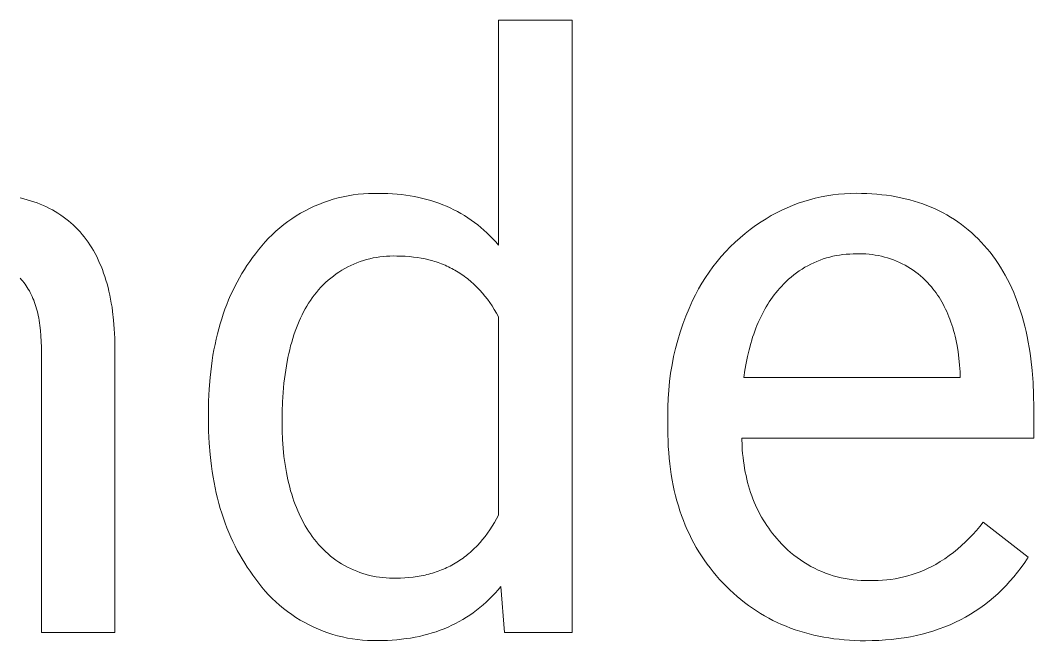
# Model space of a CAD drawing. Header units: millimetres. Extents: x -2542 to 6192, y -257 to 5845.
# Drawn here: x 3714 to 3858.4, y 432.4 to 520.9 of the extents above; entities that cross this region are included whole.
import ezdxf

# ---------------------------------------------------------------- set-up
doc = ezdxf.new("R2010")
doc.units = ezdxf.units.MM
doc.header["$MEASUREMENT"] = 0
doc.layers.add('Domyślny', color=7, linetype='Continuous', true_color=0x000000)

msp = doc.modelspace()

# ---------------------------------------------------------------- linework, layer by layer
at = {"layer": 'Domyślny', "color": 18, "lineweight": 15, "true_color": 0x000000}
for p, q in [((3782.16, 488.8), (3782.16, 520.85)), ((3782.16, 520.85), (3792.66, 520.85)), ((3792.66, 520.85), (3792.66, 433.6)), ((3713.99, 495.54), (3714.49, 495.42)), ((3758.61, 495.34), (3759.31, 495.53)), ((3759.31, 495.53), (3760.01, 495.7)), ((3760.01, 495.7), (3760.73, 495.84)), ((3760.73, 495.84), (3761.44, 495.96)), ((3761.44, 495.96), (3762.16, 496.06)), ((3762.16, 496.06), (3762.89, 496.13)), ((3762.89, 496.13), (3763.61, 496.17)), ((3763.61, 496.17), (3764.34, 496.19)), ((3764.34, 496.19), (3765.06, 496.19)), ((3765.06, 496.19), (3765.73, 496.18)), ((3765.73, 496.18), (3766.4, 496.16)), ((3766.4, 496.16), (3767.05, 496.12)), ((3767.05, 496.12), (3767.69, 496.07)), ((3767.69, 496.07), (3768.33, 496.01)), ((3768.33, 496.01), (3768.96, 495.93)), ((3768.96, 495.93), (3769.58, 495.84)), ((3769.58, 495.84), (3770.18, 495.73)), ((3770.18, 495.73), (3770.78, 495.61)), ((3770.78, 495.61), (3771.38, 495.47)), ((3771.38, 495.47), (3771.96, 495.32)), ((3826.47, 495.28), (3827.29, 495.5)), ((3827.29, 495.5), (3828.12, 495.68)), ((3828.12, 495.68), (3828.95, 495.84)), ((3828.95, 495.84), (3829.78, 495.97)), ((3829.78, 495.97), (3830.62, 496.07)), ((3830.62, 496.07), (3831.47, 496.14)), ((3831.47, 496.14), (3832.31, 496.18)), ((3832.31, 496.18), (3833.16, 496.2)), ((3833.16, 496.2), (3833.9, 496.19)), ((3833.9, 496.19), (3834.64, 496.17)), ((3834.64, 496.17), (3835.36, 496.13)), ((3835.36, 496.13), (3836.07, 496.07)), ((3836.07, 496.07), (3836.78, 496)), ((3836.78, 496), (3837.47, 495.92)), ((3837.47, 495.92), (3838.15, 495.82)), ((3838.15, 495.82), (3838.82, 495.7)), ((3838.82, 495.7), (3839.48, 495.57)), ((3839.48, 495.57), (3840.13, 495.43)), ((3840.13, 495.43), (3840.77, 495.27)), ((3714.49, 495.42), (3714.98, 495.28)), ((3714.98, 495.28), (3715.46, 495.14)), ((3715.46, 495.14), (3715.94, 494.98)), ((3715.94, 494.98), (3716.4, 494.82)), ((3716.4, 494.82), (3716.85, 494.64)), ((3716.85, 494.64), (3717.3, 494.45)), ((3717.3, 494.45), (3717.73, 494.25)), ((3717.73, 494.25), (3718.15, 494.04)), ((3718.15, 494.04), (3718.57, 493.82)), ((3754.58, 493.7), (3755.23, 494.03)), ((3755.23, 494.03), (3755.88, 494.34)), ((3755.88, 494.34), (3756.55, 494.62)), ((3756.55, 494.62), (3757.23, 494.89)), ((3757.23, 494.89), (3757.91, 495.13)), ((3757.91, 495.13), (3758.61, 495.34)), ((3771.96, 495.32), (3772.53, 495.15)), ((3772.53, 495.15), (3773.1, 494.97)), ((3773.1, 494.97), (3773.65, 494.78)), ((3773.65, 494.78), (3774.2, 494.57)), ((3774.2, 494.57), (3774.74, 494.35)), ((3774.74, 494.35), (3775.27, 494.11)), ((3775.27, 494.11), (3775.79, 493.86)), ((3822.52, 493.79), (3823.29, 494.14)), ((3823.29, 494.14), (3824.07, 494.47)), ((3824.07, 494.47), (3824.86, 494.77)), ((3824.86, 494.77), (3825.66, 495.04)), ((3825.66, 495.04), (3826.47, 495.28)), ((3840.77, 495.27), (3841.4, 495.09)), ((3841.4, 495.09), (3842.02, 494.9)), ((3842.02, 494.9), (3842.63, 494.69)), ((3842.63, 494.69), (3843.22, 494.46)), ((3843.22, 494.46), (3843.81, 494.23)), ((3843.81, 494.23), (3844.39, 493.97)), ((3718.57, 493.82), (3718.97, 493.59)), ((3718.97, 493.59), (3719.37, 493.35)), ((3719.37, 493.35), (3719.76, 493.1)), ((3719.76, 493.1), (3720.13, 492.84)), ((3720.13, 492.84), (3720.5, 492.56)), ((3720.5, 492.56), (3720.86, 492.28)), ((3752.12, 492.16), (3752.71, 492.58)), ((3752.71, 492.58), (3753.32, 492.97)), ((3753.32, 492.97), (3753.95, 493.35)), ((3753.95, 493.35), (3754.58, 493.7)), ((3775.79, 493.86), (3776.3, 493.59)), ((3776.3, 493.59), (3776.8, 493.31)), ((3776.8, 493.31), (3777.3, 493.01)), ((3777.3, 493.01), (3777.78, 492.7)), ((3777.78, 492.7), (3778.26, 492.38)), ((3819.58, 492.12), (3820.29, 492.58)), ((3820.29, 492.58), (3821.02, 493.01)), ((3821.02, 493.01), (3821.76, 493.41)), ((3821.76, 493.41), (3822.52, 493.79)), ((3844.39, 493.97), (3844.95, 493.7)), ((3844.95, 493.7), (3845.51, 493.42)), ((3845.51, 493.42), (3846.06, 493.11)), ((3846.06, 493.11), (3846.59, 492.8)), ((3846.59, 492.8), (3847.12, 492.47)), ((3720.86, 492.28), (3721.21, 491.98)), ((3721.21, 491.98), (3721.55, 491.68)), ((3721.55, 491.68), (3721.88, 491.36)), ((3721.88, 491.36), (3722.2, 491.03)), ((3750.42, 490.79), (3750.97, 491.27)), ((3750.97, 491.27), (3751.54, 491.73)), ((3751.54, 491.73), (3752.12, 492.16)), ((3778.26, 492.38), (3778.73, 492.04)), ((3778.73, 492.04), (3779.19, 491.69)), ((3779.19, 491.69), (3779.64, 491.32)), ((3779.64, 491.32), (3780.08, 490.93)), ((3818.03, 491.04), (3818.8, 491.6)), ((3818.8, 491.6), (3819.58, 492.12)), ((3847.12, 492.47), (3847.63, 492.12)), ((3847.63, 492.12), (3848.14, 491.75)), ((3848.14, 491.75), (3848.63, 491.38)), ((3848.63, 491.38), (3849.11, 490.98)), ((3722.2, 491.03), (3722.51, 490.69)), ((3722.51, 490.69), (3722.81, 490.34)), ((3722.81, 490.34), (3723.1, 489.98)), ((3723.1, 489.98), (3723.39, 489.61)), ((3748.88, 489.26), (3749.37, 489.79)), ((3749.37, 489.79), (3749.89, 490.3)), ((3749.89, 490.3), (3750.42, 490.79)), ((3780.08, 490.93), (3780.51, 490.54)), ((3780.51, 490.54), (3780.94, 490.12)), ((3780.94, 490.12), (3781.36, 489.7)), ((3781.36, 489.7), (3781.76, 489.26)), ((3815.87, 489.23), (3816.57, 489.86)), ((3816.57, 489.86), (3817.29, 490.46)), ((3817.29, 490.46), (3818.03, 491.04)), ((3849.11, 490.98), (3849.59, 490.57)), ((3849.59, 490.57), (3850.05, 490.15)), ((3850.05, 490.15), (3850.5, 489.7)), ((3850.5, 489.7), (3850.95, 489.25)), ((3723.39, 489.61), (3723.66, 489.23)), ((3723.66, 489.23), (3723.92, 488.84)), ((3723.92, 488.84), (3724.18, 488.44)), ((3724.18, 488.44), (3724.42, 488.03)), ((3747.94, 488.16), (3748.4, 488.72)), ((3748.4, 488.72), (3748.88, 489.26)), ((3781.76, 489.26), (3782.16, 488.8)), ((3814.53, 487.9), (3815.19, 488.57)), ((3815.19, 488.57), (3815.87, 489.23)), ((3850.95, 489.25), (3851.38, 488.77)), ((3851.38, 488.77), (3851.8, 488.29)), ((3851.8, 488.29), (3852.21, 487.79)), ((3724.42, 488.03), (3724.66, 487.6)), ((3724.66, 487.6), (3724.89, 487.17)), ((3724.89, 487.17), (3725.1, 486.72)), ((3746.69, 486.48), (3747.08, 487.04)), ((3747.08, 487.04), (3747.5, 487.58)), ((3747.5, 487.58), (3747.94, 488.16)), ((3763.35, 486.76), (3762.89, 486.62)), ((3763.82, 486.88), (3763.35, 486.76)), ((3764.29, 486.98), (3763.82, 486.88)), ((3764.76, 487.07), (3764.29, 486.98)), ((3765.24, 487.14), (3764.76, 487.07)), ((3765.72, 487.2), (3765.24, 487.14)), ((3766.2, 487.24), (3765.72, 487.2)), ((3766.68, 487.26), (3766.2, 487.24)), ((3767.17, 487.27), (3766.68, 487.26)), ((3767.65, 487.26), (3767.17, 487.27)), ((3768.26, 487.25), (3767.65, 487.26)), ((3768.86, 487.23), (3768.26, 487.25)), ((3769.45, 487.18), (3768.86, 487.23)), ((3770.02, 487.12), (3769.45, 487.18)), ((3770.59, 487.05), (3770.02, 487.12)), ((3771.15, 486.95), (3770.59, 487.05)), ((3771.7, 486.85), (3771.15, 486.95)), ((3772.24, 486.72), (3771.7, 486.85)), ((3813.3, 486.47), (3813.9, 487.2)), ((3813.9, 487.2), (3814.53, 487.9)), ((3828.44, 486.84), (3827.99, 486.68)), ((3828.9, 486.98), (3828.44, 486.84)), ((3829.36, 487.11), (3828.9, 486.98)), ((3829.82, 487.22), (3829.36, 487.11)), ((3830.29, 487.32), (3829.82, 487.22)), ((3830.77, 487.4), (3830.29, 487.32)), ((3831.24, 487.46), (3830.77, 487.4)), ((3831.72, 487.51), (3831.24, 487.46)), ((3832.2, 487.54), (3831.72, 487.51)), ((3832.68, 487.56), (3832.2, 487.54)), ((3833.16, 487.56), (3832.68, 487.56)), ((3833.61, 487.57), (3833.16, 487.56)), ((3834.06, 487.57), (3833.61, 487.57)), ((3834.51, 487.55), (3834.06, 487.57)), ((3834.96, 487.52), (3834.51, 487.55)), ((3835.4, 487.47), (3834.96, 487.52)), ((3835.85, 487.4), (3835.4, 487.47)), ((3836.29, 487.32), (3835.85, 487.4)), ((3836.73, 487.23), (3836.29, 487.32)), ((3837.17, 487.12), (3836.73, 487.23)), ((3837.6, 487), (3837.17, 487.12)), ((3838.03, 486.86), (3837.6, 487)), ((3838.45, 486.7), (3838.03, 486.86)), ((3852.21, 487.79), (3852.6, 487.27)), ((3852.6, 487.27), (3852.99, 486.75)), ((3725.1, 486.72), (3725.31, 486.26)), ((3725.31, 486.26), (3725.51, 485.8)), ((3725.51, 485.8), (3725.7, 485.32)), ((3725.7, 485.32), (3725.88, 484.83)), ((3745.57, 484.76), (3745.93, 485.34)), ((3745.93, 485.34), (3746.3, 485.92)), ((3746.3, 485.92), (3746.69, 486.48)), ((3760.23, 485.47), (3759.81, 485.23)), ((3760.66, 485.7), (3760.23, 485.47)), ((3761.09, 485.91), (3760.66, 485.7)), ((3761.53, 486.11), (3761.09, 485.91)), ((3761.98, 486.3), (3761.53, 486.11)), ((3762.43, 486.46), (3761.98, 486.3)), ((3762.89, 486.62), (3762.43, 486.46)), ((3772.77, 486.57), (3772.24, 486.72)), ((3773.03, 486.5), (3772.77, 486.57)), ((3773.28, 486.41), (3773.03, 486.5)), ((3773.54, 486.33), (3773.28, 486.41)), ((3773.79, 486.24), (3773.54, 486.33)), ((3774.04, 486.14), (3773.79, 486.24)), ((3774.29, 486.04), (3774.04, 486.14)), ((3774.54, 485.94), (3774.29, 486.04)), ((3774.78, 485.83), (3774.54, 485.94)), ((3775.02, 485.72), (3774.78, 485.83)), ((3775.26, 485.6), (3775.02, 485.72)), ((3775.49, 485.48), (3775.26, 485.6)), ((3775.72, 485.36), (3775.49, 485.48)), ((3775.95, 485.23), (3775.72, 485.36)), ((3812.16, 484.97), (3812.72, 485.73)), ((3812.72, 485.73), (3813.3, 486.47)), ((3825.41, 485.4), (3825.01, 485.14)), ((3825.82, 485.65), (3825.41, 485.4)), ((3826.24, 485.88), (3825.82, 485.65)), ((3826.67, 486.1), (3826.24, 485.88)), ((3827.1, 486.31), (3826.67, 486.1)), ((3827.54, 486.5), (3827.1, 486.31)), ((3827.99, 486.68), (3827.54, 486.5)), ((3838.87, 486.54), (3838.45, 486.7)), ((3839.28, 486.35), (3838.87, 486.54)), ((3839.69, 486.16), (3839.28, 486.35)), ((3840.09, 485.95), (3839.69, 486.16)), ((3840.48, 485.73), (3840.09, 485.95)), ((3840.86, 485.49), (3840.48, 485.73)), ((3841.24, 485.24), (3840.86, 485.49)), ((3852.99, 486.75), (3853.36, 486.21)), ((3853.36, 486.21), (3853.71, 485.65)), ((3853.71, 485.65), (3854.05, 485.09)), ((3714.16, 483.89), (3713.97, 484.09)), ((3714.34, 483.68), (3714.16, 483.89)), ((3725.88, 484.83), (3726.05, 484.33)), ((3726.05, 484.33), (3726.21, 483.82)), ((3744.89, 483.55), (3745.23, 484.16)), ((3745.23, 484.16), (3745.57, 484.76)), ((3758.24, 484.11), (3757.87, 483.8)), ((3758.62, 484.41), (3758.24, 484.11)), ((3759.01, 484.7), (3758.62, 484.41)), ((3759.41, 484.97), (3759.01, 484.7)), ((3759.81, 485.23), (3759.41, 484.97)), ((3776.18, 485.1), (3775.95, 485.23)), ((3776.41, 484.96), (3776.18, 485.1)), ((3776.63, 484.82), (3776.41, 484.96)), ((3776.85, 484.67), (3776.63, 484.82)), ((3777.07, 484.52), (3776.85, 484.67)), ((3777.28, 484.37), (3777.07, 484.52)), ((3777.5, 484.21), (3777.28, 484.37)), ((3777.71, 484.04), (3777.5, 484.21)), ((3777.92, 483.88), (3777.71, 484.04)), ((3778.12, 483.71), (3777.92, 483.88)), ((3811.13, 483.39), (3811.63, 484.19)), ((3811.63, 484.19), (3812.16, 484.97)), ((3823.5, 483.95), (3823.15, 483.62)), ((3823.86, 484.27), (3823.5, 483.95)), ((3824.24, 484.57), (3823.86, 484.27)), ((3824.62, 484.86), (3824.24, 484.57)), ((3825.01, 485.14), (3824.62, 484.86)), ((3841.61, 484.98), (3841.24, 485.24)), ((3841.96, 484.71), (3841.61, 484.98)), ((3842.31, 484.42), (3841.96, 484.71)), ((3842.65, 484.13), (3842.31, 484.42)), ((3842.98, 483.82), (3842.65, 484.13)), ((3854.05, 485.09), (3854.38, 484.51)), ((3854.38, 484.51), (3854.7, 483.92)), ((3854.7, 483.92), (3855.01, 483.31)), ((3714.51, 483.47), (3714.34, 483.68)), ((3714.68, 483.25), (3714.51, 483.47)), ((3714.84, 483.02), (3714.68, 483.25)), ((3714.99, 482.79), (3714.84, 483.02)), ((3715.14, 482.55), (3714.99, 482.79)), ((3715.29, 482.3), (3715.14, 482.55)), ((3726.21, 483.82), (3726.36, 483.3)), ((3726.36, 483.3), (3726.5, 482.77)), ((3726.5, 482.77), (3726.63, 482.23)), ((3744.27, 482.3), (3744.57, 482.93)), ((3744.57, 482.93), (3744.89, 483.55)), ((3756.5, 482.44), (3756.19, 482.07)), ((3756.83, 482.8), (3756.5, 482.44)), ((3757.16, 483.14), (3756.83, 482.8)), ((3757.51, 483.48), (3757.16, 483.14)), ((3757.87, 483.8), (3757.51, 483.48)), ((3778.32, 483.53), (3778.12, 483.71)), ((3778.53, 483.35), (3778.32, 483.53)), ((3778.72, 483.17), (3778.53, 483.35)), ((3778.92, 482.98), (3778.72, 483.17)), ((3779.11, 482.79), (3778.92, 482.98)), ((3779.49, 482.39), (3779.11, 482.79)), ((3810.22, 481.74), (3810.66, 482.58)), ((3810.66, 482.58), (3811.13, 483.39)), ((3822.22, 482.64), (3821.96, 482.34)), ((3822.48, 482.93), (3822.22, 482.64)), ((3822.81, 483.28), (3822.48, 482.93)), ((3823.15, 483.62), (3822.81, 483.28)), ((3843.29, 483.5), (3842.98, 483.82)), ((3843.6, 483.17), (3843.29, 483.5)), ((3843.84, 482.89), (3843.6, 483.17)), ((3844.07, 482.6), (3843.84, 482.89)), ((3844.3, 482.31), (3844.07, 482.6)), ((3855.01, 483.31), (3855.3, 482.69)), ((3855.3, 482.69), (3855.58, 482.06)), ((3715.42, 482.04), (3715.29, 482.3)), ((3715.56, 481.78), (3715.42, 482.04)), ((3715.68, 481.51), (3715.56, 481.78)), ((3715.8, 481.23), (3715.68, 481.51)), ((3715.92, 480.95), (3715.8, 481.23)), ((3726.63, 482.23), (3726.75, 481.68)), ((3726.75, 481.68), (3726.87, 481.11)), ((3726.87, 481.11), (3726.97, 480.54)), ((3743.42, 480.35), (3743.69, 481.01)), ((3743.69, 481.01), (3743.97, 481.66)), ((3743.97, 481.66), (3744.27, 482.3)), ((3755.61, 481.3), (3755.35, 480.92)), ((3755.89, 481.69), (3755.61, 481.3)), ((3756.19, 482.07), (3755.89, 481.69)), ((3779.86, 481.97), (3779.49, 482.39)), ((3780.22, 481.54), (3779.86, 481.97)), ((3780.57, 481.09), (3780.22, 481.54)), ((3780.91, 480.63), (3780.57, 481.09)), ((3809.8, 480.9), (3810.22, 481.74)), ((3820.98, 481.06), (3820.75, 480.72)), ((3821.22, 481.39), (3820.98, 481.06)), ((3821.46, 481.71), (3821.22, 481.39)), ((3821.7, 482.03), (3821.46, 481.71)), ((3821.96, 482.34), (3821.7, 482.03)), ((3844.52, 482.01), (3844.3, 482.31)), ((3844.73, 481.7), (3844.52, 482.01)), ((3844.94, 481.39), (3844.73, 481.7)), ((3845.13, 481.06), (3844.94, 481.39)), ((3845.33, 480.74), (3845.13, 481.06)), ((3855.58, 482.06), (3855.84, 481.41)), ((3855.84, 481.41), (3856.09, 480.76)), ((3716.03, 480.66), (3715.92, 480.95)), ((3716.13, 480.36), (3716.03, 480.66)), ((3716.22, 480.06), (3716.13, 480.36)), ((3716.32, 479.75), (3716.22, 480.06)), ((3716.4, 479.43), (3716.32, 479.75)), ((3726.97, 480.54), (3727.07, 479.95)), ((3727.07, 479.95), (3727.15, 479.36)), ((3742.93, 478.99), (3743.17, 479.68)), ((3743.17, 479.68), (3743.42, 480.35)), ((3754.61, 479.72), (3754.38, 479.3)), ((3754.85, 480.13), (3754.61, 479.72)), ((3755.09, 480.53), (3754.85, 480.13)), ((3755.35, 480.92), (3755.09, 480.53)), ((3781.24, 480.14), (3780.91, 480.63)), ((3781.55, 479.64), (3781.24, 480.14)), ((3781.86, 479.13), (3781.55, 479.64)), ((3808.85, 478.69), (3809.31, 479.8)), ((3809.31, 479.8), (3809.8, 480.9)), ((3820.11, 479.67), (3819.91, 479.3)), ((3820.32, 480.02), (3820.11, 479.67)), ((3820.53, 480.38), (3820.32, 480.02)), ((3820.75, 480.72), (3820.53, 480.38)), ((3845.51, 480.4), (3845.33, 480.74)), ((3845.69, 480.06), (3845.51, 480.4)), ((3845.87, 479.71), (3845.69, 480.06)), ((3846.03, 479.35), (3845.87, 479.71)), ((3856.09, 480.76), (3856.33, 480.08)), ((3856.33, 480.08), (3856.56, 479.4)), ((3716.48, 479.11), (3716.4, 479.43)), ((3716.55, 478.78), (3716.48, 479.11)), ((3716.62, 478.44), (3716.55, 478.78)), ((3716.69, 478.09), (3716.62, 478.44)), ((3716.74, 477.74), (3716.69, 478.09)), ((3727.15, 479.36), (3727.29, 478.13)), ((3727.29, 478.13), (3727.4, 476.87)), ((3742.48, 477.59), (3742.7, 478.3)), ((3742.7, 478.3), (3742.93, 478.99)), ((3753.94, 478.42), (3753.73, 477.97)), ((3754.15, 478.87), (3753.94, 478.42)), ((3754.38, 479.3), (3754.15, 478.87)), ((3782.16, 478.59), (3781.86, 479.13)), ((3782.16, 450.35), (3782.16, 478.59)), ((3808.43, 477.56), (3808.85, 478.69)), ((3819.34, 478.16), (3819.16, 477.77)), ((3819.52, 478.55), (3819.34, 478.16)), ((3819.71, 478.93), (3819.52, 478.55)), ((3819.91, 479.3), (3819.71, 478.93)), ((3846.19, 478.99), (3846.03, 479.35)), ((3846.34, 478.61), (3846.19, 478.99)), ((3846.49, 478.24), (3846.34, 478.61)), ((3846.63, 477.85), (3846.49, 478.24)), ((3856.56, 479.4), (3856.77, 478.7)), ((3856.77, 478.7), (3856.97, 477.99)), ((3716.79, 477.38), (3716.74, 477.74)), ((3716.88, 476.64), (3716.79, 477.38)), ((3727.4, 476.87), (3727.47, 475.56)), ((3742.09, 476.15), (3742.28, 476.88)), ((3742.28, 476.88), (3742.48, 477.59)), ((3753.35, 477.02), (3753.17, 476.53)), ((3753.54, 477.5), (3753.35, 477.02)), ((3753.73, 477.97), (3753.54, 477.5)), ((3808.04, 476.42), (3808.43, 477.56)), ((3818.83, 476.96), (3818.67, 476.54)), ((3818.99, 477.36), (3818.83, 476.96)), ((3819.16, 477.77), (3818.99, 477.36)), ((3846.76, 477.46), (3846.63, 477.85)), ((3846.89, 477.06), (3846.76, 477.46)), ((3847, 476.65), (3846.89, 477.06)), ((3847.12, 476.24), (3847, 476.65)), ((3856.97, 477.99), (3857.16, 477.26)), ((3857.16, 477.26), (3857.34, 476.52)), ((3716.94, 475.88), (3716.88, 476.64)), ((3716.98, 475.08), (3716.94, 475.88)), ((3727.47, 475.56), (3727.49, 474.2)), ((3741.75, 474.66), (3741.91, 475.41)), ((3741.91, 475.41), (3742.09, 476.15)), ((3752.83, 475.52), (3752.68, 474.99)), ((3753, 476.03), (3752.83, 475.52)), ((3753.17, 476.53), (3753, 476.03)), ((3807.39, 474.1), (3807.7, 475.26)), ((3807.7, 475.26), (3808.04, 476.42)), ((3818.24, 475.25), (3818.1, 474.81)), ((3818.37, 475.69), (3818.24, 475.25)), ((3818.52, 476.12), (3818.37, 475.69)), ((3818.67, 476.54), (3818.52, 476.12)), ((3847.22, 475.82), (3847.12, 476.24)), ((3847.32, 475.4), (3847.22, 475.82)), ((3847.41, 474.96), (3847.32, 475.4)), ((3857.34, 476.52), (3857.5, 475.77)), ((3857.5, 475.77), (3857.65, 475)), ((3717, 474.26), (3716.98, 475.08)), ((3717, 433.6), (3717, 474.26)), ((3727.49, 474.2), (3727.49, 433.6)), ((3741.46, 473.13), (3741.6, 473.9)), ((3741.6, 473.9), (3741.75, 474.66)), ((3752.39, 473.91), (3752.26, 473.35)), ((3752.53, 474.46), (3752.39, 473.91)), ((3752.68, 474.99), (3752.53, 474.46)), ((3807.11, 472.93), (3807.39, 474.1)), ((3817.86, 473.9), (3817.64, 472.96)), ((3818.1, 474.81), (3817.86, 473.9)), ((3847.5, 474.52), (3847.41, 474.96)), ((3847.65, 473.62), (3847.5, 474.52)), ((3857.65, 475), (3857.78, 474.22)), ((3857.78, 474.22), (3857.91, 473.43)), ((3741.23, 471.56), (3741.34, 472.35)), ((3741.34, 472.35), (3741.46, 473.13)), ((3752.14, 472.78), (3751.92, 471.61)), ((3752.26, 473.35), (3752.14, 472.78)), ((3806.88, 471.74), (3807.11, 472.93)), ((3817.64, 472.96), (3817.45, 471.99)), ((3847.77, 472.69), (3847.65, 473.62)), ((3847.86, 471.73), (3847.77, 472.69)), ((3857.91, 473.43), (3858.02, 472.63)), ((3858.02, 472.63), (3858.2, 470.97)), ((3741.13, 470.76), (3741.23, 471.56)), ((3751.92, 471.61), (3751.73, 470.39)), ((3806.68, 470.56), (3806.88, 471.74)), ((3817.28, 470.99), (3817.13, 469.96)), ((3817.45, 471.99), (3817.28, 470.99)), ((3847.93, 470.75), (3847.86, 471.73)), ((3858.2, 470.97), (3858.33, 469.26)), ((3740.91, 468.28), (3741.04, 469.94)), ((3741.04, 469.94), (3741.13, 470.76)), ((3751.73, 470.39), (3751.58, 469.13)), ((3806.53, 469.36), (3806.68, 470.56)), ((3817.13, 469.96), (3847.93, 469.96)), ((3847.93, 469.96), (3847.93, 470.75)), ((3740.83, 466.58), (3740.91, 468.28)), ((3751.58, 469.13), (3751.46, 467.83)), ((3806.33, 466.96), (3806.41, 468.16)), ((3806.41, 468.16), (3806.53, 469.36)), ((3858.33, 469.26), (3858.41, 467.5)), ((3740.81, 464.84), (3740.83, 466.58)), ((3751.46, 467.83), (3751.37, 466.48)), ((3806.29, 465.76), (3806.33, 466.96)), ((3858.41, 467.5), (3858.43, 465.69)), ((3751.37, 466.48), (3751.32, 465.08)), ((3806.29, 464.55), (3806.29, 465.76)), ((3858.43, 465.69), (3858.43, 461.32)), ((3740.81, 464.05), (3740.81, 464.84)), ((3740.83, 462.31), (3740.81, 464.05)), ((3751.32, 465.08), (3751.31, 463.64)), ((3806.29, 462.63), (3806.29, 464.55)), ((3740.91, 460.61), (3740.83, 462.31)), ((3751.31, 463.64), (3751.32, 462.35)), ((3751.32, 462.35), (3751.37, 461.1)), ((3806.29, 461.78), (3806.29, 462.63)), ((3751.37, 461.1), (3751.46, 459.88)), ((3806.32, 460.94), (3806.29, 461.78)), ((3806.35, 460.11), (3806.32, 460.94)), ((3858.43, 461.32), (3816.81, 461.32)), ((3816.81, 461.32), (3816.86, 460.2)), ((3741.05, 458.96), (3740.91, 460.61)), ((3751.46, 459.88), (3751.58, 458.69)), ((3806.41, 459.28), (3806.35, 460.11)), ((3816.86, 460.2), (3816.9, 459.65)), ((3816.9, 459.65), (3816.94, 459.1)), ((3741.13, 458.14), (3741.05, 458.96)), ((3741.23, 457.34), (3741.13, 458.14)), ((3751.58, 458.69), (3751.73, 457.54)), ((3806.48, 458.47), (3806.41, 459.28)), ((3806.56, 457.67), (3806.48, 458.47)), ((3816.94, 459.1), (3817, 458.56)), ((3817, 458.56), (3817.07, 458.03)), ((3817.07, 458.03), (3817.14, 457.51)), ((3741.34, 456.55), (3741.23, 457.34)), ((3741.47, 455.77), (3741.34, 456.55)), ((3751.73, 457.54), (3751.92, 456.43)), ((3751.92, 456.43), (3752.02, 455.89)), ((3806.66, 456.88), (3806.56, 457.67)), ((3806.78, 456.11), (3806.66, 456.88)), ((3817.14, 457.51), (3817.23, 456.99)), ((3817.23, 456.99), (3817.32, 456.48)), ((3817.32, 456.48), (3817.43, 455.97)), ((3741.61, 455), (3741.47, 455.77)), ((3741.76, 454.24), (3741.61, 455)), ((3752.02, 455.89), (3752.14, 455.35)), ((3752.14, 455.35), (3752.26, 454.83)), ((3806.91, 455.34), (3806.78, 456.11)), ((3807.05, 454.58), (3806.91, 455.34)), ((3817.43, 455.97), (3817.54, 455.48)), ((3817.54, 455.48), (3817.66, 454.99)), ((3817.66, 454.99), (3817.8, 454.51)), ((3741.93, 453.49), (3741.76, 454.24)), ((3752.26, 454.83), (3752.39, 454.31)), ((3752.39, 454.31), (3752.53, 453.81)), ((3752.53, 453.81), (3752.68, 453.31)), ((3807.21, 453.84), (3807.05, 454.58)), ((3807.39, 453.1), (3807.21, 453.84)), ((3817.8, 454.51), (3817.94, 454.03)), ((3817.94, 454.03), (3818.09, 453.56)), ((3818.09, 453.56), (3818.25, 453.1)), ((3742.1, 452.75), (3741.93, 453.49)), ((3742.3, 452.02), (3742.1, 452.75)), ((3752.68, 453.31), (3752.83, 452.82)), ((3752.83, 452.82), (3753, 452.34)), ((3753, 452.34), (3753.17, 451.87)), ((3807.58, 452.38), (3807.39, 453.1)), ((3807.79, 451.66), (3807.58, 452.38)), ((3818.25, 453.1), (3818.42, 452.64)), ((3818.42, 452.64), (3818.6, 452.19)), ((3818.6, 452.19), (3818.79, 451.75)), ((3742.5, 451.3), (3742.3, 452.02)), ((3742.72, 450.6), (3742.5, 451.3)), ((3753.17, 451.87), (3753.35, 451.41)), ((3753.35, 451.41), (3753.54, 450.96)), ((3753.54, 450.96), (3753.73, 450.51)), ((3808.01, 450.96), (3807.79, 451.66)), ((3808.25, 450.27), (3808.01, 450.96)), ((3818.79, 451.75), (3818.99, 451.32)), ((3818.99, 451.32), (3819.2, 450.89)), ((3819.2, 450.89), (3819.42, 450.47)), ((3742.95, 449.9), (3742.72, 450.6)), ((3743.19, 449.21), (3742.95, 449.9)), ((3743.45, 448.54), (3743.19, 449.21)), ((3753.73, 450.51), (3753.94, 450.08)), ((3753.94, 450.08), (3754.15, 449.66)), ((3754.15, 449.66), (3754.38, 449.24)), ((3754.38, 449.24), (3754.61, 448.83)), ((3781.25, 448.75), (3781.56, 449.27)), ((3781.56, 449.27), (3781.87, 449.8)), ((3781.87, 449.8), (3782.16, 450.35)), ((3808.5, 449.59), (3808.25, 450.27)), ((3808.77, 448.92), (3808.5, 449.59)), ((3819.42, 450.47), (3819.65, 450.06)), ((3819.65, 450.06), (3819.89, 449.65)), ((3819.89, 449.65), (3820.14, 449.25)), ((3820.14, 449.25), (3820.39, 448.85)), ((3850.75, 448.74), (3851.22, 449.34)), ((3851.22, 449.34), (3857.65, 444.34)), ((3743.72, 447.87), (3743.45, 448.54)), ((3744, 447.21), (3743.72, 447.87)), ((3754.61, 448.83), (3754.85, 448.44)), ((3754.85, 448.44), (3755.09, 448.05)), ((3755.09, 448.05), (3755.35, 447.67)), ((3780.24, 447.31), (3780.59, 447.77)), ((3780.59, 447.77), (3780.92, 448.25)), ((3780.92, 448.25), (3781.25, 448.75)), ((3809.05, 448.26), (3808.77, 448.92)), ((3809.35, 447.61), (3809.05, 448.26)), ((3820.39, 448.85), (3820.66, 448.47)), ((3820.66, 448.47), (3820.94, 448.09)), ((3820.94, 448.09), (3821.22, 447.72)), ((3849.76, 447.6), (3850.27, 448.16)), ((3850.27, 448.16), (3850.75, 448.74)), ((3744.3, 446.57), (3744, 447.21)), ((3744.61, 445.93), (3744.3, 446.57)), ((3755.35, 447.67), (3755.61, 447.3)), ((3755.61, 447.3), (3755.89, 446.91)), ((3755.89, 446.91), (3756.19, 446.54)), ((3756.19, 446.54), (3756.5, 446.17)), ((3779.14, 446.02), (3779.52, 446.43)), ((3779.52, 446.43), (3779.89, 446.86)), ((3779.89, 446.86), (3780.24, 447.31)), ((3809.67, 446.97), (3809.35, 447.61)), ((3810, 446.35), (3809.67, 446.97)), ((3810.34, 445.73), (3810, 446.35)), ((3821.22, 447.72), (3821.52, 447.35)), ((3821.52, 447.35), (3821.82, 446.99)), ((3821.82, 446.99), (3822.14, 446.64)), ((3822.14, 446.64), (3822.53, 446.21)), ((3848.14, 446), (3848.7, 446.52)), ((3848.7, 446.52), (3849.24, 447.05)), ((3849.24, 447.05), (3849.76, 447.6)), ((3744.93, 445.31), (3744.61, 445.93)), ((3745.27, 444.69), (3744.93, 445.31)), ((3756.5, 446.17), (3756.82, 445.81)), ((3756.82, 445.81), (3757.16, 445.47)), ((3757.16, 445.47), (3757.5, 445.14)), ((3757.5, 445.14), (3757.86, 444.82)), ((3777.74, 444.71), (3777.94, 444.89)), ((3777.94, 444.89), (3778.15, 445.07)), ((3778.15, 445.07), (3778.35, 445.25)), ((3778.35, 445.25), (3778.55, 445.43)), ((3778.55, 445.43), (3778.75, 445.63)), ((3778.75, 445.63), (3778.95, 445.82)), ((3778.95, 445.82), (3779.14, 446.02)), ((3810.7, 445.12), (3810.34, 445.73)), ((3811.08, 444.53), (3810.7, 445.12)), ((3822.53, 446.21), (3822.93, 445.8)), ((3822.93, 445.8), (3823.36, 445.4)), ((3823.36, 445.4), (3823.79, 445.01)), ((3823.79, 445.01), (3824.24, 444.64)), ((3846.37, 444.57), (3846.98, 445.03)), ((3846.98, 445.03), (3847.57, 445.51)), ((3847.57, 445.51), (3848.14, 446)), ((3745.62, 444.09), (3745.27, 444.69)), ((3745.98, 443.49), (3745.62, 444.09)), ((3746.35, 442.91), (3745.98, 443.49)), ((3757.86, 444.82), (3758.22, 444.51)), ((3758.22, 444.51), (3758.6, 444.21)), ((3758.6, 444.21), (3758.99, 443.93)), ((3758.99, 443.93), (3759.39, 443.66)), ((3759.39, 443.66), (3759.79, 443.41)), ((3775.74, 443.35), (3775.98, 443.48)), ((3775.98, 443.48), (3776.2, 443.62)), ((3776.2, 443.62), (3776.43, 443.77)), ((3776.43, 443.77), (3776.66, 443.91)), ((3776.66, 443.91), (3776.88, 444.06)), ((3776.88, 444.06), (3777.1, 444.22)), ((3777.1, 444.22), (3777.31, 444.38)), ((3777.31, 444.38), (3777.53, 444.55)), ((3777.53, 444.55), (3777.74, 444.71)), ((3811.47, 443.95), (3811.08, 444.53)), ((3811.88, 443.37), (3811.47, 443.95)), ((3824.24, 444.64), (3824.7, 444.29)), ((3824.7, 444.29), (3825.17, 443.95)), ((3825.17, 443.95), (3825.65, 443.63)), ((3825.65, 443.63), (3826.15, 443.33)), ((3844.47, 443.32), (3845.12, 443.72)), ((3845.12, 443.72), (3845.75, 444.13)), ((3845.75, 444.13), (3846.37, 444.57)), ((3857.16, 443.61), (3856.65, 442.9)), ((3857.65, 444.34), (3857.16, 443.61)), ((3746.74, 442.34), (3746.35, 442.91)), ((3747.14, 441.77), (3746.74, 442.34)), ((3759.79, 443.41), (3760.21, 443.16)), ((3760.21, 443.16), (3760.63, 442.94)), ((3760.63, 442.94), (3761.06, 442.72)), ((3761.06, 442.72), (3761.49, 442.53)), ((3761.49, 442.53), (3761.94, 442.34)), ((3761.94, 442.34), (3762.38, 442.17)), ((3762.38, 442.17), (3762.84, 442.02)), ((3762.84, 442.02), (3763.3, 441.88)), ((3772.22, 441.93), (3772.49, 442)), ((3772.49, 442), (3772.76, 442.08)), ((3772.76, 442.08), (3773.02, 442.16)), ((3773.02, 442.16), (3773.28, 442.25)), ((3773.28, 442.25), (3773.54, 442.34)), ((3773.54, 442.34), (3773.79, 442.43)), ((3773.79, 442.43), (3774.05, 442.53)), ((3774.05, 442.53), (3774.3, 442.64)), ((3774.3, 442.64), (3774.54, 442.74)), ((3774.54, 442.74), (3774.79, 442.86)), ((3774.79, 442.86), (3775.03, 442.97)), ((3775.03, 442.97), (3775.27, 443.09)), ((3775.27, 443.09), (3775.51, 443.22)), ((3775.51, 443.22), (3775.74, 443.35)), ((3812.3, 442.81), (3811.88, 443.37)), ((3812.73, 442.26), (3812.3, 442.81)), ((3813.19, 441.72), (3812.73, 442.26)), ((3826.15, 443.33), (3826.65, 443.04)), ((3826.65, 443.04), (3827.17, 442.77)), ((3827.17, 442.77), (3827.69, 442.52)), ((3827.69, 442.52), (3828.22, 442.29)), ((3828.22, 442.29), (3828.76, 442.08)), ((3828.76, 442.08), (3829.31, 441.89)), ((3841.09, 441.86), (3841.67, 442.05)), ((3841.67, 442.05), (3842.25, 442.27)), ((3842.25, 442.27), (3842.82, 442.5)), ((3842.82, 442.5), (3843.38, 442.76)), ((3843.38, 442.76), (3843.93, 443.03)), ((3843.93, 443.03), (3844.47, 443.32)), ((3856.13, 442.22), (3855.6, 441.56)), ((3856.65, 442.9), (3856.13, 442.22)), ((3747.55, 441.22), (3747.14, 441.77)), ((3747.98, 440.64), (3747.55, 441.22)), ((3748.43, 440.07), (3747.98, 440.64)), ((3763.3, 441.88), (3763.76, 441.76)), ((3763.76, 441.76), (3764.23, 441.66)), ((3764.23, 441.66), (3764.7, 441.57)), ((3764.7, 441.57), (3765.17, 441.49)), ((3765.17, 441.49), (3765.65, 441.43)), ((3765.65, 441.43), (3766.13, 441.39)), ((3766.13, 441.39), (3766.6, 441.37)), ((3766.6, 441.37), (3767.08, 441.36)), ((3767.08, 441.36), (3767.56, 441.36)), ((3767.56, 441.36), (3768.18, 441.37)), ((3768.18, 441.37), (3768.79, 441.4)), ((3768.79, 441.4), (3769.39, 441.44)), ((3769.39, 441.44), (3769.98, 441.51)), ((3769.98, 441.51), (3770.55, 441.59)), ((3770.55, 441.59), (3771.12, 441.68)), ((3771.12, 441.68), (3771.68, 441.8)), ((3771.68, 441.8), (3771.95, 441.86)), ((3771.95, 441.86), (3772.22, 441.93)), ((3813.65, 441.19), (3813.19, 441.72)), ((3814.14, 440.68), (3813.65, 441.19)), ((3814.63, 440.17), (3814.14, 440.68)), ((3829.31, 441.89), (3829.86, 441.71)), ((3829.86, 441.71), (3830.42, 441.55)), ((3830.42, 441.55), (3830.99, 441.42)), ((3830.99, 441.42), (3831.56, 441.3)), ((3831.56, 441.3), (3832.13, 441.21)), ((3832.13, 441.21), (3832.7, 441.13)), ((3832.7, 441.13), (3833.28, 441.07)), ((3833.28, 441.07), (3833.86, 441.04)), ((3833.86, 441.04), (3834.44, 441.02)), ((3834.44, 441.02), (3835.02, 441.02)), ((3835.02, 441.02), (3835.64, 441.01)), ((3835.64, 441.01), (3836.25, 441.02)), ((3836.25, 441.02), (3836.87, 441.06)), ((3836.87, 441.06), (3837.48, 441.11)), ((3837.48, 441.11), (3838.09, 441.18)), ((3838.09, 441.18), (3838.7, 441.28)), ((3838.7, 441.28), (3839.3, 441.39)), ((3839.3, 441.39), (3839.9, 441.53)), ((3839.9, 441.53), (3840.5, 441.68)), ((3840.5, 441.68), (3841.09, 441.86)), ((3855.04, 440.92), (3854.48, 440.3)), ((3855.6, 441.56), (3855.04, 440.92)), ((3748.9, 439.52), (3748.43, 440.07)), ((3749.39, 438.99), (3748.9, 439.52)), ((3781.68, 439.24), (3781.26, 438.79)), ((3782.09, 439.7), (3781.68, 439.24)), ((3782.48, 440.17), (3782.09, 439.7)), ((3783.01, 433.6), (3782.48, 440.17)), ((3815.13, 439.68), (3814.63, 440.17)), ((3815.64, 439.2), (3815.13, 439.68)), ((3816.16, 438.74), (3815.64, 439.2)), ((3853.3, 439.14), (3852.69, 438.6)), ((3853.9, 439.71), (3853.3, 439.14)), ((3854.48, 440.3), (3853.9, 439.71)), ((3749.9, 438.47), (3749.39, 438.99)), ((3750.42, 437.97), (3749.9, 438.47)), ((3750.96, 437.49), (3750.42, 437.97)), ((3780.4, 437.95), (3779.95, 437.55)), ((3780.83, 438.36), (3780.4, 437.95)), ((3781.26, 438.79), (3780.83, 438.36)), ((3816.69, 438.3), (3816.16, 438.74)), ((3817.23, 437.87), (3816.69, 438.3)), ((3817.78, 437.46), (3817.23, 437.87)), ((3852.06, 438.08), (3851.42, 437.58)), ((3852.69, 438.6), (3852.06, 438.08)), ((3751.52, 437.03), (3750.96, 437.49)), ((3752.09, 436.59), (3751.52, 437.03)), ((3752.68, 436.17), (3752.09, 436.59)), ((3778.56, 436.44), (3778.07, 436.1)), ((3779.03, 436.8), (3778.56, 436.44)), ((3779.5, 437.17), (3779.03, 436.8)), ((3779.95, 437.55), (3779.5, 437.17)), ((3818.34, 437.07), (3817.78, 437.46)), ((3818.91, 436.69), (3818.34, 437.07)), ((3819.48, 436.33), (3818.91, 436.69)), ((3820.07, 435.99), (3819.48, 436.33)), ((3849.41, 436.22), (3848.7, 435.81)), ((3850.09, 436.65), (3849.41, 436.22)), ((3850.77, 437.1), (3850.09, 436.65)), ((3851.42, 437.58), (3850.77, 437.1)), ((3753.28, 435.76), (3752.68, 436.17)), ((3753.9, 435.38), (3753.28, 435.76)), ((3754.53, 435.03), (3753.9, 435.38)), ((3755.17, 434.69), (3754.53, 435.03)), ((3776.03, 434.9), (3775.5, 434.64)), ((3776.56, 435.18), (3776.03, 434.9)), ((3777.07, 435.47), (3776.56, 435.18)), ((3777.58, 435.78), (3777.07, 435.47)), ((3778.07, 436.1), (3777.58, 435.78)), ((3820.66, 435.66), (3820.07, 435.99)), ((3821.27, 435.34), (3820.66, 435.66)), ((3821.88, 435.05), (3821.27, 435.34)), ((3822.5, 434.76), (3821.88, 435.05)), ((3823.14, 434.5), (3822.5, 434.76)), ((3847.26, 435.07), (3846.51, 434.73)), ((3847.99, 435.43), (3847.26, 435.07)), ((3848.7, 435.81), (3847.99, 435.43)), ((3727.49, 433.6), (3717, 433.6)), ((3755.82, 434.38), (3755.17, 434.69)), ((3756.48, 434.08), (3755.82, 434.38)), ((3757.15, 433.82), (3756.48, 434.08)), ((3757.83, 433.57), (3757.15, 433.82)), ((3758.52, 433.35), (3757.83, 433.57)), ((3759.22, 433.15), (3758.52, 433.35)), ((3772.1, 433.37), (3771.49, 433.22)), ((3772.69, 433.55), (3772.1, 433.37)), ((3773.27, 433.73), (3772.69, 433.55)), ((3773.84, 433.94), (3773.27, 433.73)), ((3774.4, 434.16), (3773.84, 433.94)), ((3774.96, 434.39), (3774.4, 434.16)), ((3775.5, 434.64), (3774.96, 434.39)), ((3792.66, 433.6), (3783.01, 433.6)), ((3823.78, 434.25), (3823.14, 434.5)), ((3824.43, 434.02), (3823.78, 434.25)), ((3825.08, 433.8), (3824.43, 434.02)), ((3825.75, 433.6), (3825.08, 433.8)), ((3826.43, 433.42), (3825.75, 433.6)), ((3827.11, 433.25), (3826.43, 433.42)), ((3842.55, 433.39), (3841.71, 433.19)), ((3843.37, 433.61), (3842.55, 433.39)), ((3844.18, 433.86), (3843.37, 433.61)), ((3844.97, 434.12), (3844.18, 433.86)), ((3845.75, 434.41), (3844.97, 434.12)), ((3846.51, 434.73), (3845.75, 434.41)), ((3759.92, 432.98), (3759.22, 433.15)), ((3760.63, 432.83), (3759.92, 432.98)), ((3761.34, 432.71), (3760.63, 432.83)), ((3762.06, 432.61), (3761.34, 432.71)), ((3762.78, 432.54), (3762.06, 432.61)), ((3763.5, 432.49), (3762.78, 432.54)), ((3764.22, 432.46), (3763.5, 432.49)), ((3764.95, 432.47), (3764.22, 432.46)), ((3765.64, 432.47), (3764.95, 432.47)), ((3766.33, 432.5), (3765.64, 432.47)), ((3767.01, 432.53), (3766.33, 432.5)), ((3767.68, 432.59), (3767.01, 432.53)), ((3768.34, 432.65), (3767.68, 432.59)), ((3768.99, 432.74), (3768.34, 432.65)), ((3769.63, 432.83), (3768.99, 432.74)), ((3770.26, 432.95), (3769.63, 432.83)), ((3770.88, 433.07), (3770.26, 432.95)), ((3771.49, 433.22), (3770.88, 433.07)), ((3827.81, 433.09), (3827.11, 433.25)), ((3828.51, 432.96), (3827.81, 433.09)), ((3829.23, 432.84), (3828.51, 432.96)), ((3829.95, 432.73), (3829.23, 432.84)), ((3830.68, 432.65), (3829.95, 432.73)), ((3831.42, 432.57), (3830.68, 432.65)), ((3832.17, 432.52), (3831.42, 432.57)), ((3832.93, 432.48), (3832.17, 432.52)), ((3833.69, 432.45), (3832.93, 432.48)), ((3834.47, 432.44), (3833.69, 432.45)), ((3835.42, 432.46), (3834.47, 432.44)), ((3836.37, 432.49), (3835.42, 432.46)), ((3837.3, 432.55), (3836.37, 432.49)), ((3838.21, 432.63), (3837.3, 432.55)), ((3839.11, 432.74), (3838.21, 432.63)), ((3839.99, 432.86), (3839.11, 432.74)), ((3840.86, 433.02), (3839.99, 432.86)), ((3841.71, 433.19), (3840.86, 433.02))]:
    msp.add_line(p, q, dxfattribs=at)

doc.saveas('drawing.dxf')
